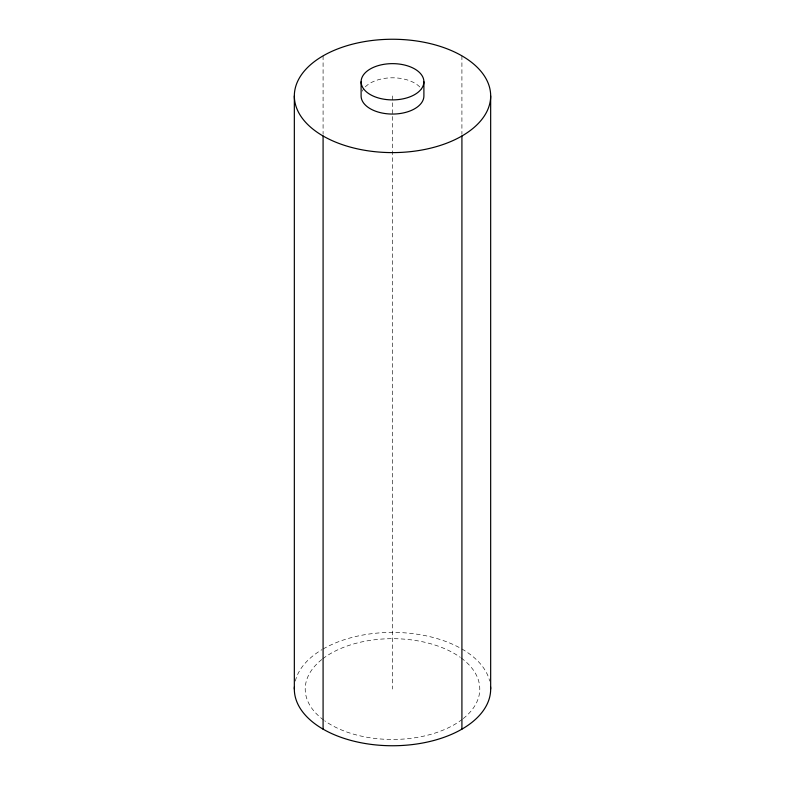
<?xml version="1.0" encoding="UTF-8"?>
<svg xmlns="http://www.w3.org/2000/svg" width="785" height="785" viewBox="0 0 785 785"><rect width="100%" height="100%" fill="white"/><g stroke="black" fill="none" stroke-linecap="round" stroke-linejoin="round"><path stroke-width="0.59" stroke-dasharray="3.92 2.94" d="M461.914 55.853L461.914 134.284M392.5 95.927L392.5 689.073M323.086 55.853L323.086 134.284M295.307 681.105A98.164 56.677 0 0 1 321.968 649.646M323.086 648.999A98.164 56.677 0 0 1 459.99 647.919M461.914 648.999A98.164 56.677 0 0 1 489.693 681.105M461.276 658.046A87.272 50.387 0 0 1 463.111 718.687M462.208 719.394A87.272 50.387 0 0 1 324.686 720.787M323.724 720.1A87.272 50.387 0 0 1 321.889 659.459M322.792 658.752A87.272 50.387 0 0 1 460.314 657.359M362.17 91.237A31.4 18.133 0 0 1 363.818 88.548M365.31 86.86A31.4 18.133 0 0 1 394.963 77.852A31.4 18.133 0 0 1 421.82 89.431"/><path stroke-width="1.18" d="M490.664 95.927L490.664 689.073M461.914 136.001L461.914 729.147M423.9 81.768A31.4 18.133 0 0 1 376.8 97.468A31.4 18.133 0 0 1 376.8 66.068A31.4 18.133 0 0 1 423.9 81.768L423.9 95.927A31.4 18.133 0 0 1 392.5 114.06A31.4 18.133 0 0 1 361.1 95.927L361.1 81.768M323.086 136.001A98.164 56.677 0 0 0 487.328 110.597A98.164 56.677 0 0 0 367.095 41.183A98.164 56.677 0 0 0 323.086 136.001L323.086 729.147M294.336 95.927L294.336 689.073M490.586 686.806A98.164 56.677 0 0 1 392.5 745.75A98.164 56.677 0 0 1 294.414 686.806"/></g></svg>
